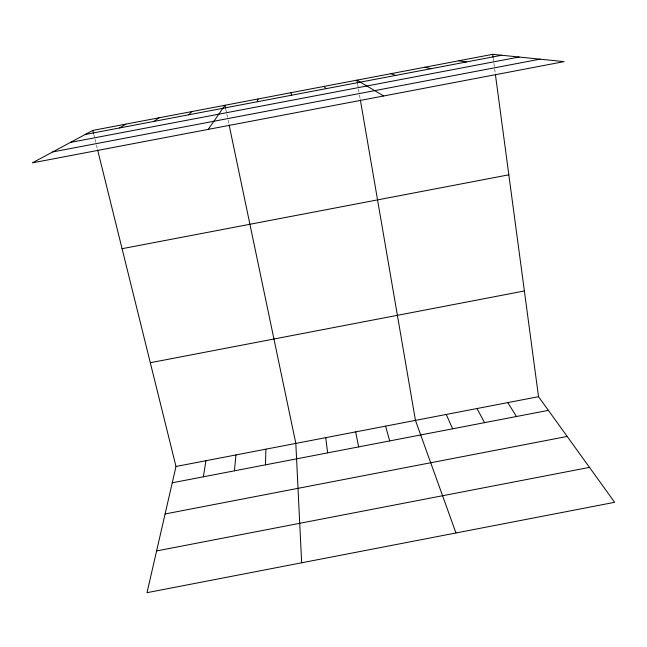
<?xml version="1.0" encoding="UTF-8"?>
<svg xmlns="http://www.w3.org/2000/svg" width="647" height="647" viewBox="0 0 647 647"><rect width="100%" height="100%" fill="white"/><g stroke="black" fill="none" stroke-linecap="round" stroke-linejoin="round"><path stroke-width="0.49" stroke-dasharray="3.23 2.43" d="M93.758 134.317L94.721 138.232M94.963 139.21L96.177 144.103M96.419 145.082L97.39 148.988M225.811 109.197L226.636 113.128M226.838 114.115L227.873 119.032M228.076 120.019L228.901 123.957M357.637 84.11L358.317 88.073M358.495 89.06L359.344 94.009M359.514 94.996L360.363 99.945M493.232 58.311L493.766 62.29M493.904 63.285L495.238 73.248"/><path stroke-width="0.97" d="M265.513 464.837L265.885 449.18M234.44 470.822L235.937 454.946M203.352 476.807L205.972 460.713M97.632 149.967L176 466.479L147.015 592.676L614.65 502.307L538.53 396.692L495.367 74.243M257.263 101.757L257.999 98.975M208.229 129.384L224.986 105.259L225.601 108.211M188.471 114.843L191.957 111.543M154.051 121.393L158.911 117.827M119.622 127.944L125.858 124.119M92.788 130.411L32.35 162.866L564.111 61.627L492.699 54.324L92.788 130.411L93.516 133.339M150.314 362.724L524.377 290.972M176 466.479L538.53 396.692M172.256 482.799L548.381 410.36M165.098 513.969L567.184 436.45M156.606 550.937L589.482 467.385M85.178 134.495L501.7 55.246M70.474 142.397L519.08 57.025M52.747 151.916L540.019 59.16M122.081 248.699L508.833 174.811M458.788 60.778L466.382 61.966M424.861 67.231L431.048 68.687M390.917 73.685L395.697 75.416M383.711 95.974L356.958 80.147L357.467 83.115M323.985 86.423L325.991 88.679M507.782 402.612L516.484 416.506M477.017 408.532L484.571 422.653M446.244 414.46L452.641 428.799M455.965 532.966L415.463 420.388L360.363 99.945M385.572 426.138L389.688 440.922M290.996 92.699L291.635 95.214M229.103 124.936L295.825 443.413L301.648 562.793M355.664 431.897L358.664 446.899M492.699 54.324L493.103 57.308M325.748 437.655L327.625 452.876"/></g></svg>
